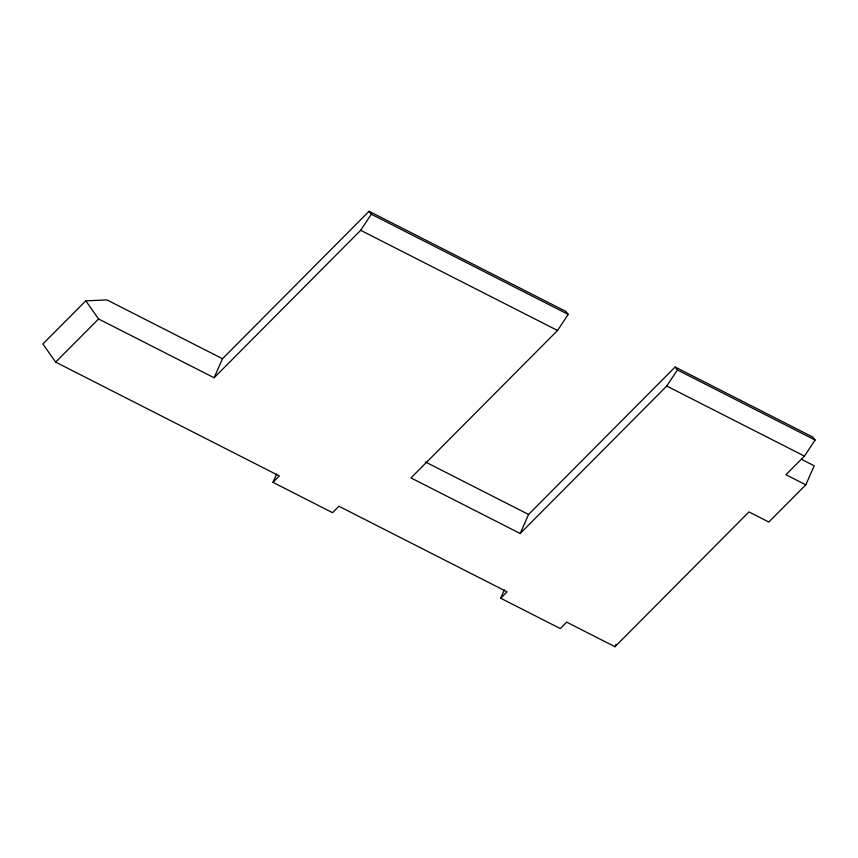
<?xml version="1.0" encoding="UTF-8"?>
<svg xmlns="http://www.w3.org/2000/svg" width="858" height="858" viewBox="0 0 858 858"><rect width="100%" height="100%" fill="white"/><g stroke="black" fill="none" stroke-linecap="round" stroke-linejoin="round"><path stroke-width="1.29" d="M801.361 459.255L814.21 465.787L805.812 484.824L768.832 522.029L748.97 511.926L614.971 646.717L566.645 622.136L560.263 628.549L500.686 598.23L507.057 591.816L338.91 506.252L332.539 512.676L272.951 482.357L279.333 475.943L55.663 362.13L42.9 343.983L85.811 300.815L98.573 318.972L214.103 377.756L222.501 358.719L369.069 211.282L565.937 311.454L568.2 314.403L557.539 330.48L410.971 477.927L520.184 533.494L666.752 386.046L677.402 369.97L675.139 367.02L528.571 514.457L520.184 533.494M272.951 482.357L276.63 474.024M500.686 598.23L504.354 589.907M614.971 646.717L616.023 644.347M214.103 377.756L360.671 230.309L371.332 214.232L369.069 211.282M805.812 484.824L785.949 474.721L804.45 456.113L815.1 440.036L812.837 437.087L675.139 367.02M55.663 362.13L98.573 318.972M85.811 300.815L106.971 299.935L222.501 358.719M371.332 214.232L568.2 314.403M677.402 369.97L815.1 440.036M360.671 230.309L557.539 330.48M666.752 386.046L804.45 456.113M425.3 461.915L528.571 514.457"/></g></svg>
